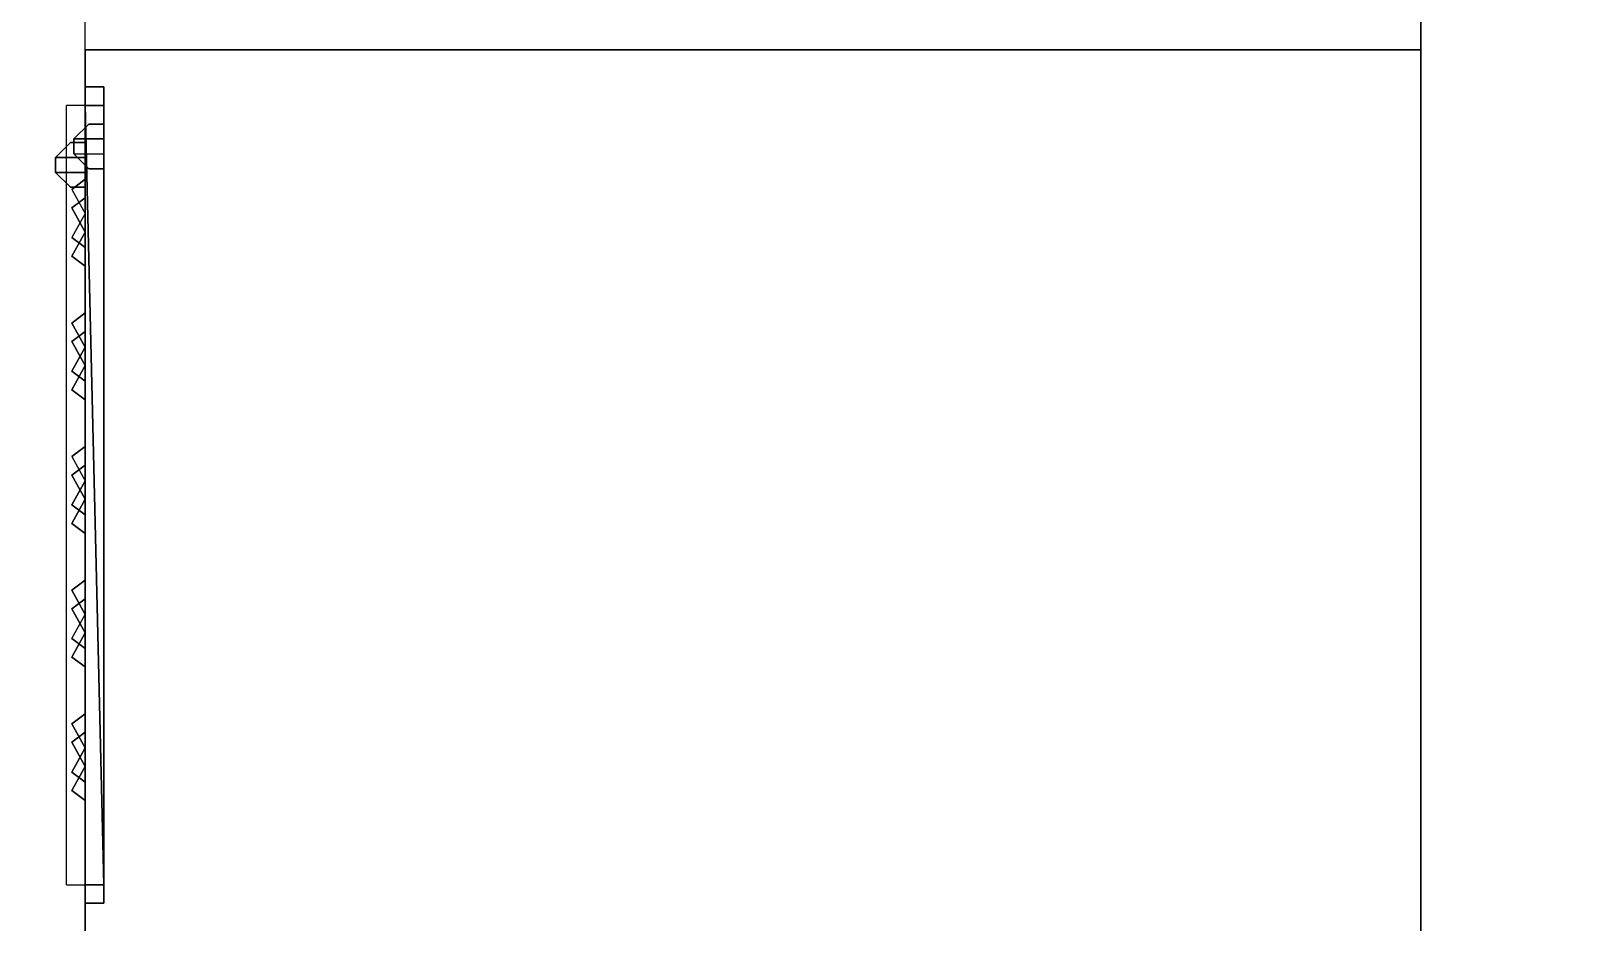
# Model space of a CAD drawing. Header units: inches. Extents: x 1913 to 24953, y -2945 to 1064.
# Drawn here: x 10615.73 to 10636.71, y -1078.28 to -1066.28 of the extents above; entities that cross this region are included whole.
import ezdxf

# ---------------------------------------------------------------- set-up
doc = ezdxf.new("R2010")
doc.units = ezdxf.units.IN
doc.header["$MEASUREMENT"] = 0
for name, color, linetype, lineweight in [('A-ANNO-DIMS', 211, 'Continuous', 9), ('A-WALL', 113, 'Continuous', 13), ('G-IMPT', 8, 'Continuous', 9), ('Q-SPCQ', 91, 'Continuous', 9)]:
    doc.layers.add(name, color=color, linetype=linetype, lineweight=lineweight)
doc.styles.add('Arial', font='arial.ttf', dxfattribs={"height": 12})
doc.dimstyles.new('Linear_-_3_32__Arial', dxfattribs={"dimscale": 12, "dimtxt": 12.243113, "dimasz": 1.333333, "dimexe": 1, "dimexo": 0.666667, "dimgap": 0.666667, "dimtad": 1, "dimdec": 5, "dimrnd": 0.03125, "dimzin": 1, "dimdsep": 46, "dimlunit": 4, "dimtxsty": 'Arial', "dimblk1": 'OBLIQUE', "dimblk2": 'OBLIQUE', "dimsah": 1, "dimcen": 0.09, "dimdle": 1, "dimazin": 0, "dimtfac": 1, "dimtdec": 4, "dimtix": 1, "dimtmove": 0, "dimatfit": 3, "dimfxl": 1, "dimtvp": 1, "dimtfill": 1, "dimfrac": 2, "dimtolj": 1, "dimtzin": 0, "dimarcsym": 2})

# ---------------------------------------------------------------- blocks, each defined once
blk = doc.blocks.new('Locker_Block_-_small_296 - 12ZLKR06_dwg-421959-FloorPlan')
at = {"layer": 'G-IMPT'}
for p, q in [((0, 24), (0, 12)), ((0, 24), (0, 12)), ((0, 24), (0, 12)), ((0, 24), (0, 12)), ((18, 24), (18, 12)), ((18, 12), (18, 24)), ((18, 24), (18, 23.5)), ((18, 23.5), (18, 24)), ((17.75, 23.5), (18, 23.5)), ((17.75, 23.5), (17.75, 12.5)), ((17.75, 23.5), (18, 23.5)), ((17.75, 23.5), (17.75, 12.5)), ((17.75, 23.25), (17.75, 23.5)), ((17.75, 23.5), (17.75, 12.5)), ((17.75, 23.25), (17.75, 23.5)), ((17.75, 23.25), (17.75, 23.5)), ((17.75, 23.5), (17.75, 23.25)), ((17.75, 23.25), (17.75, 23.5)), ((17.75, 23.25), (17.75, 23.5)), ((17.75, 23.5), (17.75, 23.25)), ((17.75, 23.25), (17.75, 23.5)), ((17.75, 23.25), (17.75, 23.5)), ((17.75, 23.25), (17.75, 23.5)), ((17.75, 23.5), (17.75, 23.25)), ((17.75, 23.5), (17.75, 23.25)), ((17.75, 23.5), (17.75, 23.25)), ((17.75, 23.25), (17.75, 23.5)), ((17.75, 23.5), (17.75, 12.5)), ((17.75, 23.5), (17.75, 12.5)), ((17.75, 23.5), (17.75, 12.5)), ((17.75, 23.5), (17.75, 23.25)), ((17.75, 23.5), (17.75, 23.25)), ((17.75, 12.5), (17.75, 23.5)), ((17.75, 12.5), (17.75, 23.5)), ((17.75, 12.5), (17.75, 23.5)), ((17.75, 12.5), (17.75, 23.5)), ((17.75, 12.5), (17.75, 23.5)), ((17.75, 23.5), (17.75, 12.5)), ((17.75, 12.5), (17.75, 23.5)), ((17.75, 12.5), (17.75, 23.5)), ((17.75, 23.25), (17.75, 23.5)), ((17.75, 23.25), (17.75, 23.5)), ((17.75, 23.25), (17.75, 23.5)), ((17.75, 23.25), (17.75, 23.5)), ((17.75, 23.5), (17.75, 23.5)), ((17.75, 23.5), (17.75, 23.25)), ((17.75, 23.5), (17.75, 23.5)), ((17.75, 23.5), (17.75, 23.25)), ((17.75, 23.25), (17.75, 23.5)), ((17.75, 23.5), (17.75, 23.5)), ((17.75, 23.5), (17.75, 23.25)), ((17.75, 23.25), (17.75, 23.5)), ((17.75, 23.5), (17.75, 23.5)), ((17.75, 23.5), (17.75, 23.25)), ((17.75, 23.25), (17.75, 23.5)), ((17.75, 23.5), (17.75, 23.5)), ((17.75, 23.5), (17.75, 23.25)), ((17.75, 23.5), (17.75, 23.25)), ((17.75, 23.5), (17.75, 23.5)), ((17.75, 23.25), (17.75, 23.5)), ((17.75, 23.5), (17.75, 23.5)), ((17.75, 23.5), (17.75, 23.5)), ((17.75, 23.5), (18, 23.5)), ((18, 23.5), (17.75, 23.5)), ((17.75, 23.5), (17.75, 23.5)), ((17.75, 23.5), (18, 23.5)), ((17.75, 23.5), (18, 23.5)), ((17.75, 23.5), (18, 23.5)), ((17.75, 23.5), (17.75, 23.5)), ((18, 23.5), (17.75, 23.5)), ((17.75, 23.5), (18, 23.5)), ((17.75, 23.5), (17.75, 23.5)), ((17.75, 23.5), (18, 23.5)), ((17.75, 23.5), (17.75, 23.5)), ((17.75, 23.5), (18, 23.5)), ((18, 23.5), (17.75, 23.5)), ((18, 23.5), (18, 12.5)), ((18, 23.5), (18, 12.5)), ((18, 23.5), (18, 23.5)), ((18, 23.5), (18, 23.5)), ((18, 23.5), (18, 23.5)), ((18, 23.5), (18, 23.5)), ((18, 23.5), (18, 23.5)), ((18, 23.5), (18, 23.5)), ((18, 23.5), (18, 23.5)), ((18, 23.5), (18, 12.5)), ((18, 23.5), (18, 12.5)), ((18, 23.5), (18, 23.5)), ((18, 23.5), (18, 12.5)), ((18, 23.5), (18, 12.5)), ((18, 23.5), (18, 23.5)), ((17.75, 12.75), (17.75, 23.25)), ((18, 23.25), (17.75, 23.25)), ((17.75, 12.75), (17.75, 23.25)), ((18, 23.25), (17.75, 23.25)), ((17.75, 12.75), (17.75, 23.25)), ((17.75, 23.25), (18, 23.25)), ((17.75, 12.75), (17.75, 23.25)), ((18, 23.25), (17.75, 23.25)), ((17.75, 12.75), (17.75, 23.25)), ((18, 23.25), (17.75, 23.25)), ((18, 23.25), (17.75, 23.25)), ((17.75, 12.75), (17.75, 23.25)), ((17.75, 12.75), (17.75, 23.25)), ((18, 23.25), (17.75, 23.25)), ((17.75, 12.75), (17.75, 23.25)), ((18, 23.25), (17.75, 23.25)), ((17.75, 12.75), (17.75, 23.25)), ((17.75, 23.25), (18, 23.25)), ((17.75, 12.75), (17.75, 23.25)), ((17.75, 23.25), (18, 23.25)), ((18, 23.25), (17.75, 23.25)), ((17.75, 23.25), (17.75, 12.75)), ((17.75, 12.75), (17.75, 23.25)), ((18, 23.25), (17.75, 23.25)), ((17.75, 23.25), (18, 12.75)), ((17.75, 23.25), (18, 12.75)), ((17.75, 12.75), (17.75, 23.25)), ((17.75, 23.25), (18, 23.25)), ((18, 23.25), (17.75, 23.25)), ((17.75, 12.75), (17.75, 23.25)), ((18, 12.75), (17.75, 23.25)), ((18, 12.75), (17.75, 23.25)), ((17.75, 12.75), (17.75, 23.25)), ((17.75, 12.75), (17.75, 23.25)), ((17.75, 12.75), (17.75, 23.25)), ((17.75, 12.75), (17.75, 23.25)), ((17.75, 12.75), (17.75, 23.25)), ((17.75, 12.75), (17.75, 23.25)), ((17.75, 12.75), (17.75, 23.25)), ((17.75, 23.25), (17.75, 12.75)), ((17.75, 12.75), (17.75, 23.25)), ((17.75, 23.25), (17.75, 12.75)), ((17.75, 23.25), (17.75, 12.75)), ((17.75, 23.25), (17.75, 12.75)), ((17.75, 12.75), (17.75, 23.25)), ((17.75, 23.25), (17.75, 12.75)), ((17.75, 23.25), (17.75, 12.75)), ((17.75, 23.25), (17.75, 23.25)), ((17.75, 23.25), (17.75, 23.25)), ((17.75, 23.25), (17.75, 23.25)), ((17.75, 23.25), (17.75, 23.25)), ((17.75, 23.25), (17.75, 23.25)), ((17.75, 23.25), (17.75, 23.25)), ((18, 23.25), (17.75, 23.25)), ((18, 23.25), (17.75, 23.25)), ((17.75, 23.25), (17.75, 23.25)), ((18, 23.25), (17.75, 23.25)), ((18, 23.25), (17.75, 23.25)), ((17.75, 23.25), (17.75, 23.25)), ((18, 23.25), (17.75, 23.25)), ((17.75, 23.25), (17.75, 23.25)), ((17.75, 23.25), (18, 23.25)), ((18, 23.25), (17.75, 23.25)), ((18, 23.25), (17.75, 23.25)), ((17.75, 23.25), (17.75, 23.25)), ((18, 23.25), (17.75, 23.25)), ((18, 23.25), (17.75, 23.25)), ((17.75, 23.25), (17.75, 23.25)), ((18, 23.25), (17.75, 23.25)), ((18, 23.25), (17.75, 23.25)), ((17.75, 23.25), (17.75, 23.25)), ((18.25, 23.25), (18, 23.25)), ((18, 23.25), (18, 12.75)), ((18, 12.75), (18, 23.25)), ((18, 12.75), (18, 23.25)), ((18, 12.75), (18, 23.25)), ((18, 12.75), (18, 23.25)), ((18, 12.75), (18, 23.25)), ((18, 23.25), (18, 12.75)), ((18, 12.75), (18, 23.25)), ((18, 12.75), (18, 23.25)), ((18, 12.75), (18, 23.25)), ((18, 12.75), (18, 23.25)), ((18, 12.75), (18, 23.25)), ((18, 23.25), (18, 12.75)), ((18, 12.75), (18, 23.25)), ((18, 23.25), (18, 12.75)), ((18, 23.25), (18, 23.25)), ((18, 23.25), (18, 23.25)), ((18, 23.25), (18, 23.25)), ((18, 23.25), (18, 23.25)), ((18, 23.25), (18, 23.25)), ((18, 23.25), (18, 23.25)), ((18, 12.75), (18, 23.25)), ((18, 12.75), (18, 23.25)), ((18, 23.25), (18, 23.25)), ((18, 12.75), (18, 23.25)), ((18, 12.75), (18, 23.25)), ((18, 23.25), (18, 23.25)), ((18, 23.25), (18, 12.75)), ((18, 23.25), (18, 23.25)), ((18, 12.75), (18, 23.25)), ((18, 12.75), (18, 23.25)), ((18, 12.75), (18, 23.25)), ((18, 23.25), (18, 23.25)), ((18, 12.75), (18, 23.25)), ((18, 12.75), (18, 23.25)), ((18, 23.25), (18, 23.25)), ((18, 12.75), (18, 23.25)), ((18, 12.75), (18, 23.25)), ((18, 23.25), (18, 23.25)), ((18.25, 23.25), (18.25, 12.75)), ((18, 22.116), (18, 21.656)), ((18, 22.116), (18.181, 21.982)), ((18, 22.116), (18.181, 21.982)), ((18, 22.116), (18, 21.656)), ((18, 22.116), (18.181, 21.982)), ((18, 22.116), (18, 21.656)), ((18, 22.116), (18.181, 21.982)), ((18, 22.116), (18, 21.656)), ((18, 21.656), (18, 22.116)), ((18.181, 21.982), (18, 22.116)), ((18, 22.116), (18.181, 21.982)), ((18, 22.116), (18, 21.656)), ((18, 21.656), (18, 22.116)), ((18, 22.116), (18.181, 21.982)), ((18, 22.116), (18.181, 21.982)), ((18, 22.116), (18, 21.656)), ((18, 22.116), (18.181, 21.982)), ((18, 22.116), (18, 22.116)), ((18.181, 21.982), (18, 22.116)), ((18.181, 21.982), (18, 22.116)), ((18.181, 21.982), (18, 22.116)), ((18, 22.116), (18, 22.116)), ((18, 22.116), (18.181, 21.982)), ((18, 22.116), (18, 22.116)), ((18.181, 21.982), (18, 22.116)), ((18.181, 21.982), (18, 22.116)), ((18.181, 21.982), (18, 22.116)), ((18, 22.116), (18, 22.116)), ((18, 21.656), (18.181, 21.982)), ((18.181, 21.982), (18, 21.656)), ((18.181, 21.982), (18, 21.656)), ((18.181, 21.982), (18, 21.656)), ((18, 21.656), (18.181, 21.982)), ((18.181, 21.982), (18, 21.656)), ((18, 21.656), (18.181, 21.982)), ((18.181, 21.982), (18, 21.656)), ((18, 21.407), (18, 21.866)), ((18, 21.866), (18.181, 21.732)), ((18, 21.866), (18.181, 21.732)), ((18, 21.866), (18, 21.407)), ((18.181, 21.732), (18, 21.866)), ((18.181, 21.732), (18, 21.866)), ((18, 21.866), (18, 21.407)), ((18, 21.866), (18, 21.407)), ((18, 21.866), (18.181, 21.732)), ((18, 21.866), (18, 21.866)), ((18.181, 21.732), (18, 21.866)), ((18, 21.866), (18.181, 21.732)), ((18, 21.866), (18, 21.866)), ((18.181, 21.732), (18, 21.866)), ((18.181, 21.982), (18.181, 21.982)), ((18.181, 21.982), (18.181, 21.982)), ((18.181, 21.982), (18.181, 21.982)), ((18.181, 21.982), (18.181, 21.982)), ((18.181, 21.982), (18.181, 21.982)), ((18.181, 21.982), (18.181, 21.982)), ((18.181, 21.982), (18.181, 21.982)), ((18.181, 21.982), (18.181, 21.982)), ((18, 21.407), (18.181, 21.732)), ((18.181, 21.732), (18, 21.407)), ((18.181, 21.732), (18, 21.407)), ((18.181, 21.732), (18, 21.407)), ((18, 21.196), (18, 21.656)), ((18, 21.196), (18, 21.656)), ((18, 21.196), (18, 21.656)), ((18, 21.656), (18, 21.196)), ((18, 21.656), (18, 21.196)), ((18, 21.196), (18, 21.656)), ((18, 21.656), (18, 21.196)), ((18, 21.656), (18, 21.196)), ((18.181, 21.331), (18, 21.656)), ((18.181, 21.331), (18, 21.656)), ((18, 21.656), (18.181, 21.331)), ((18, 21.656), (18.181, 21.331)), ((18, 21.656), (18.181, 21.331)), ((18.181, 21.331), (18, 21.656)), ((18, 21.656), (18.181, 21.331)), ((18, 21.656), (18.181, 21.331)), ((18, 21.656), (18, 21.656)), ((18, 21.656), (18, 21.656)), ((18, 21.656), (18, 21.656)), ((18, 21.656), (18, 21.656)), ((18.181, 21.732), (18.181, 21.732)), ((18.181, 21.732), (18.181, 21.732)), ((18.181, 21.732), (18.181, 21.732)), ((18.181, 21.732), (18.181, 21.732)), ((18, 21.407), (18, 20.946)), ((18, 21.407), (18, 20.946)), ((18, 20.946), (18, 21.407)), ((18, 20.946), (18, 21.407)), ((18, 21.407), (18.181, 21.082)), ((18, 21.407), (18.181, 21.082)), ((18.181, 21.082), (18, 21.407)), ((18.181, 21.082), (18, 21.407)), ((18, 21.407), (18, 21.407)), ((18, 21.407), (18, 21.407)), ((18, 21.196), (18.181, 21.331)), ((18, 21.196), (18.181, 21.331)), ((18, 21.196), (18.181, 21.331)), ((18, 21.196), (18.181, 21.331)), ((18, 21.196), (18.181, 21.331)), ((18, 21.196), (18.181, 21.331)), ((18, 21.196), (18.181, 21.331)), ((18, 21.196), (18.181, 21.331)), ((18, 21.196), (18.181, 21.331)), ((18.181, 21.331), (18, 21.196)), ((18, 21.196), (18.181, 21.331)), ((18, 21.196), (18.181, 21.331)), ((18.181, 21.331), (18, 21.196)), ((18.181, 21.331), (18, 21.196)), ((18, 21.196), (18.181, 21.331)), ((18.181, 21.331), (18, 21.196)), ((18, 21.196), (18, 21.196)), ((18, 21.196), (18, 21.196)), ((18, 21.196), (18, 21.196)), ((18, 21.196), (18, 21.196)), ((18.181, 21.331), (18.181, 21.331)), ((18.181, 21.331), (18.181, 21.331)), ((18.181, 21.331), (18.181, 21.331)), ((18.181, 21.331), (18.181, 21.331)), ((18.181, 21.331), (18.181, 21.331)), ((18.181, 21.331), (18.181, 21.331)), ((18.181, 21.331), (18.181, 21.331)), ((18.181, 21.331), (18.181, 21.331)), ((18, 20.946), (18.181, 21.082)), ((18.181, 21.082), (18, 20.946)), ((18, 20.946), (18.181, 21.082)), ((18, 20.946), (18.181, 21.082)), ((18, 20.946), (18.181, 21.082)), ((18.181, 21.082), (18, 20.946)), ((18, 20.946), (18.181, 21.082)), ((18.181, 21.082), (18, 20.946)), ((18.181, 21.082), (18.181, 21.082)), ((18.181, 21.082), (18.181, 21.082)), ((18.181, 21.082), (18.181, 21.082)), ((18.181, 21.082), (18.181, 21.082)), ((18, 20.946), (18, 20.946)), ((18, 20.946), (18, 20.946)), ((18, 20.316), (18, 19.856)), ((18, 20.316), (18.181, 20.182)), ((18, 20.316), (18, 19.856)), ((18, 20.316), (18.181, 20.182)), ((18, 20.316), (18.181, 20.182)), ((18, 20.316), (18, 19.856)), ((18, 20.316), (18.181, 20.182)), ((18, 20.316), (18, 19.856)), ((18, 20.316), (18.181, 20.182)), ((18, 20.316), (18, 19.856)), ((18, 20.316), (18.181, 20.182)), ((18, 20.316), (18, 19.856)), ((18, 20.316), (18, 19.856)), ((18, 20.316), (18.181, 20.182)), ((18.181, 20.182), (18, 20.316)), ((18, 20.316), (18, 19.856)), ((18.181, 20.182), (18, 20.316)), ((18.181, 20.182), (18, 20.316)), ((18, 20.316), (18, 20.316)), ((18.181, 20.182), (18, 20.316)), ((18.181, 20.182), (18, 20.316)), ((18, 20.316), (18, 20.316)), ((18, 20.316), (18.181, 20.182)), ((18, 20.316), (18, 20.316)), ((18, 20.316), (18.181, 20.182)), ((18.181, 20.182), (18, 20.316)), ((18.181, 20.182), (18, 20.316)), ((18, 20.316), (18, 20.316)), ((18, 19.856), (18.181, 20.182)), ((18, 19.856), (18.181, 20.182)), ((18.181, 20.182), (18, 19.856)), ((18.181, 20.182), (18, 19.856)), ((18.181, 20.182), (18, 19.856)), ((18.181, 20.182), (18, 19.856)), ((18, 19.856), (18.181, 20.182)), ((18.181, 20.182), (18, 19.856)), ((18.181, 20.182), (18.181, 20.182)), ((18.181, 20.182), (18.181, 20.182)), ((18.181, 20.182), (18.181, 20.182)), ((18.181, 20.182), (18.181, 20.182)), ((18.181, 20.182), (18.181, 20.182)), ((18.181, 20.182), (18.181, 20.182)), ((18.181, 20.182), (18.181, 20.182)), ((18.181, 20.182), (18.181, 20.182)), ((18, 20.066), (18.181, 19.932)), ((18, 20.066), (18, 19.607)), ((18, 20.066), (18.181, 19.932)), ((18, 20.066), (18, 19.607)), ((18, 20.066), (18.181, 19.932)), ((18, 20.066), (18, 19.607)), ((18.181, 19.932), (18, 20.066)), ((18, 20.066), (18, 19.607)), ((18, 20.066), (18.181, 19.932)), ((18, 20.066), (18, 20.066)), ((18.181, 19.932), (18, 20.066)), ((18.181, 19.932), (18, 20.066)), ((18.181, 19.932), (18, 20.066)), ((18, 20.066), (18, 20.066)), ((18.181, 19.932), (18, 19.607)), ((18.181, 19.932), (18, 19.607)), ((18.181, 19.932), (18, 19.607)), ((18.181, 19.932), (18, 19.607)), ((18.181, 19.932), (18.181, 19.932)), ((18.181, 19.932), (18.181, 19.932)), ((18.181, 19.932), (18.181, 19.932)), ((18.181, 19.932), (18.181, 19.932)), ((18, 19.396), (18, 19.856)), ((18, 19.396), (18, 19.856)), ((18, 19.856), (18, 19.396)), ((18, 19.396), (18, 19.856)), ((18, 19.396), (18, 19.856)), ((18, 19.396), (18, 19.856)), ((18, 19.396), (18, 19.856)), ((18, 19.856), (18, 19.396)), ((18.181, 19.531), (18, 19.856)), ((18.181, 19.531), (18, 19.856)), ((18, 19.856), (18.181, 19.531)), ((18.181, 19.531), (18, 19.856)), ((18, 19.856), (18.181, 19.531)), ((18.181, 19.531), (18, 19.856)), ((18, 19.856), (18.181, 19.531)), ((18, 19.856), (18.181, 19.531)), ((18, 19.856), (18, 19.856)), ((18, 19.856), (18, 19.856)), ((18, 19.856), (18, 19.856)), ((18, 19.856), (18, 19.856)), ((18, 19.146), (18, 19.607)), ((18, 19.607), (18, 19.146)), ((18, 19.146), (18, 19.607)), ((18, 19.607), (18, 19.146)), ((18.181, 19.282), (18, 19.607)), ((18, 19.607), (18.181, 19.282)), ((18.181, 19.282), (18, 19.607)), ((18, 19.607), (18.181, 19.282)), ((18, 19.607), (18, 19.607)), ((18, 19.607), (18, 19.607)), ((18, 19.396), (18.181, 19.531)), ((18, 19.396), (18.181, 19.531)), ((18, 19.396), (18.181, 19.531)), ((18, 19.396), (18.181, 19.531)), ((18, 19.396), (18.181, 19.531)), ((18.181, 19.531), (18, 19.396)), ((18, 19.396), (18.181, 19.531)), ((18, 19.396), (18.181, 19.531)), ((18, 19.396), (18.181, 19.531)), ((18.181, 19.531), (18, 19.396)), ((18.181, 19.531), (18, 19.396)), ((18.181, 19.531), (18, 19.396)), ((18, 19.396), (18.181, 19.531)), ((18.181, 19.531), (18, 19.396)), ((18, 19.396), (18.181, 19.531)), ((18.181, 19.531), (18, 19.396)), ((18.181, 19.531), (18.181, 19.531)), ((18.181, 19.531), (18.181, 19.531)), ((18.181, 19.531), (18.181, 19.531)), ((18.181, 19.531), (18.181, 19.531)), ((18.181, 19.531), (18.181, 19.531)), ((18.181, 19.531), (18.181, 19.531)), ((18.181, 19.531), (18.181, 19.531)), ((18.181, 19.531), (18.181, 19.531)), ((18, 19.396), (18, 19.396)), ((18, 19.396), (18, 19.396)), ((18, 19.396), (18, 19.396)), ((18, 19.396), (18, 19.396)), ((18, 19.146), (18.181, 19.282)), ((18, 19.146), (18.181, 19.282)), ((18, 19.146), (18.181, 19.282)), ((18.181, 19.282), (18, 19.146)), ((18, 19.146), (18.181, 19.282)), ((18.181, 19.282), (18, 19.146)), ((18, 19.146), (18.181, 19.282)), ((18.181, 19.282), (18, 19.146)), ((18, 19.146), (18, 19.146)), ((18, 19.146), (18, 19.146)), ((18.181, 19.282), (18.181, 19.282)), ((18.181, 19.282), (18.181, 19.282)), ((18.181, 19.282), (18.181, 19.282)), ((18.181, 19.282), (18.181, 19.282)), ((18, 18.056), (18, 18.516)), ((18, 18.056), (18, 18.516)), ((18, 18.516), (18.181, 18.382)), ((18, 18.516), (18.181, 18.382)), ((18, 18.516), (18.181, 18.382)), ((18, 18.516), (18, 18.056)), ((18, 18.056), (18, 18.516)), ((18, 18.516), (18.181, 18.382)), ((18, 18.056), (18, 18.516)), ((18, 18.516), (18.181, 18.382)), ((18, 18.516), (18, 18.056)), ((18.181, 18.382), (18, 18.516)), ((18, 18.056), (18, 18.516)), ((18, 18.516), (18.181, 18.382)), ((18, 18.516), (18.181, 18.382)), ((18, 18.516), (18, 18.056)), ((18.181, 18.382), (18, 18.516)), ((18.181, 18.382), (18, 18.516)), ((18, 18.516), (18, 18.516)), ((18.181, 18.382), (18, 18.516)), ((18.181, 18.382), (18, 18.516)), ((18, 18.516), (18, 18.516)), ((18, 18.516), (18.181, 18.382)), ((18, 18.516), (18, 18.516)), ((18.181, 18.382), (18, 18.516)), ((18.181, 18.382), (18, 18.516)), ((18.181, 18.382), (18, 18.516)), ((18, 18.516), (18, 18.516)), ((18, 18.056), (18.181, 18.382)), ((18, 18.056), (18.181, 18.382)), ((18, 18.056), (18.181, 18.382)), ((18.181, 18.382), (18, 18.056)), ((18, 18.056), (18.181, 18.382)), ((18.181, 18.382), (18, 18.056)), ((18, 18.056), (18.181, 18.382)), ((18.181, 18.382), (18, 18.056)), ((18, 18.266), (18, 17.807)), ((18, 18.266), (18.181, 18.132)), ((18, 17.807), (18, 18.266)), ((18.181, 18.132), (18, 18.266)), ((18, 17.807), (18, 18.266)), ((18, 18.266), (18.181, 18.132)), ((18, 18.266), (18, 17.807)), ((18, 18.266), (18.181, 18.132)), ((18.181, 18.132), (18, 18.266)), ((18.181, 18.132), (18, 18.266)), ((18, 18.266), (18, 18.266)), ((18, 18.266), (18.181, 18.132)), ((18, 18.266), (18, 18.266)), ((18.181, 18.132), (18, 18.266)), ((18.181, 18.382), (18.181, 18.382)), ((18.181, 18.382), (18.181, 18.382)), ((18.181, 18.382), (18.181, 18.382)), ((18.181, 18.382), (18.181, 18.382)), ((18.181, 18.382), (18.181, 18.382)), ((18.181, 18.382), (18.181, 18.382)), ((18.181, 18.382), (18.181, 18.382)), ((18.181, 18.382), (18.181, 18.382)), ((18, 17.807), (18.181, 18.132)), ((18, 17.807), (18.181, 18.132)), ((18, 17.807), (18.181, 18.132)), ((18.181, 18.132), (18, 17.807)), ((18, 17.596), (18, 18.056)), ((18, 17.596), (18, 18.056)), ((18, 17.596), (18, 18.056)), ((18, 17.596), (18, 18.056)), ((18, 17.596), (18, 18.056)), ((18, 17.596), (18, 18.056)), ((18, 17.596), (18, 18.056)), ((18, 17.596), (18, 18.056)), ((18.181, 17.731), (18, 18.056)), ((18, 18.056), (18.181, 17.731)), ((18.181, 17.731), (18, 18.056)), ((18.181, 17.731), (18, 18.056)), ((18.181, 17.731), (18, 18.056)), ((18.181, 17.731), (18, 18.056)), ((18.181, 17.731), (18, 18.056)), ((18.181, 17.731), (18, 18.056)), ((18, 18.056), (18, 18.056)), ((18, 18.056), (18, 18.056)), ((18, 18.056), (18, 18.056)), ((18, 18.056), (18, 18.056)), ((18.181, 18.132), (18.181, 18.132)), ((18.181, 18.132), (18.181, 18.132)), ((18.181, 18.132), (18.181, 18.132)), ((18.181, 18.132), (18.181, 18.132)), ((18, 17.346), (18, 17.807)), ((18, 17.346), (18, 17.807)), ((18, 17.346), (18, 17.807)), ((18, 17.346), (18, 17.807)), ((18.181, 17.482), (18, 17.807)), ((18.181, 17.482), (18, 17.807)), ((18.181, 17.482), (18, 17.807)), ((18.181, 17.482), (18, 17.807)), ((18, 17.807), (18, 17.807)), ((18, 17.807), (18, 17.807)), ((18, 17.596), (18.181, 17.731)), ((18, 17.596), (18.181, 17.731)), ((18, 17.596), (18.181, 17.731)), ((18, 17.596), (18.181, 17.731)), ((18, 17.596), (18.181, 17.731)), ((18, 17.596), (18.181, 17.731)), ((18.181, 17.731), (18, 17.596)), ((18, 17.596), (18.181, 17.731)), ((18, 17.596), (18.181, 17.731)), ((18.181, 17.731), (18, 17.596)), ((18, 17.596), (18.181, 17.731)), ((18, 17.596), (18.181, 17.731)), ((18, 17.596), (18.181, 17.731)), ((18.181, 17.731), (18, 17.596)), ((18, 17.596), (18.181, 17.731)), ((18.181, 17.731), (18, 17.596)), ((18.181, 17.731), (18.181, 17.731)), ((18.181, 17.731), (18.181, 17.731)), ((18.181, 17.731), (18.181, 17.731)), ((18.181, 17.731), (18.181, 17.731)), ((18.181, 17.731), (18.181, 17.731)), ((18.181, 17.731), (18.181, 17.731)), ((18.181, 17.731), (18.181, 17.731)), ((18.181, 17.731), (18.181, 17.731)), ((18, 17.596), (18, 17.596)), ((18, 17.596), (18, 17.596)), ((18, 17.596), (18, 17.596)), ((18, 17.596), (18, 17.596)), ((18.181, 17.482), (18, 17.346)), ((18.181, 17.482), (18, 17.346)), ((18.181, 17.482), (18, 17.346)), ((18, 17.346), (18.181, 17.482)), ((18, 17.346), (18.181, 17.482)), ((18.181, 17.482), (18, 17.346)), ((18, 17.346), (18.181, 17.482)), ((18, 17.346), (18.181, 17.482)), ((18.181, 17.482), (18.181, 17.482)), ((18.181, 17.482), (18.181, 17.482)), ((18.181, 17.482), (18.181, 17.482)), ((18.181, 17.482), (18.181, 17.482)), ((18, 17.346), (18, 17.346)), ((18, 17.346), (18, 17.346)), ((18, 16.256), (18, 16.716)), ((18, 16.716), (18.181, 16.582)), ((18, 16.716), (18, 16.256)), ((18, 16.716), (18.181, 16.582)), ((18, 16.716), (18.181, 16.582)), ((18, 16.716), (18, 16.256)), ((18, 16.256), (18, 16.716)), ((18.181, 16.582), (18, 16.716)), ((18, 16.716), (18, 16.256)), ((18, 16.716), (18.181, 16.582)), ((18, 16.256), (18, 16.716)), ((18.181, 16.582), (18, 16.716)), ((18, 16.716), (18.181, 16.582)), ((18, 16.716), (18, 16.256)), ((18, 16.256), (18, 16.716)), ((18, 16.716), (18.181, 16.582)), ((18, 16.716), (18.181, 16.582)), ((18, 16.716), (18, 16.716)), ((18.181, 16.582), (18, 16.716)), ((18.181, 16.582), (18, 16.716)), ((18.181, 16.582), (18, 16.716)), ((18, 16.716), (18, 16.716)), ((18, 16.716), (18.181, 16.582)), ((18, 16.716), (18, 16.716)), ((18.181, 16.582), (18, 16.716)), ((18.181, 16.582), (18, 16.716)), ((18.181, 16.582), (18, 16.716)), ((18, 16.716), (18, 16.716)), ((18, 16.256), (18.181, 16.582)), ((18, 16.256), (18.181, 16.582)), ((18, 16.256), (18.181, 16.582)), ((18.181, 16.582), (18, 16.256)), ((18, 16.256), (18.181, 16.582)), ((18, 16.256), (18.181, 16.582)), ((18, 16.256), (18.181, 16.582)), ((18.181, 16.582), (18, 16.256)), ((18.181, 16.582), (18.181, 16.582)), ((18.181, 16.582), (18.181, 16.582)), ((18.181, 16.582), (18.181, 16.582)), ((18.181, 16.582), (18.181, 16.582)), ((18.181, 16.582), (18.181, 16.582)), ((18.181, 16.582), (18.181, 16.582)), ((18.181, 16.582), (18.181, 16.582)), ((18.181, 16.582), (18.181, 16.582)), ((18, 16.466), (18.181, 16.332)), ((18, 16.466), (18, 16.007)), ((18, 16.466), (18.181, 16.332)), ((18, 16.466), (18, 16.007)), ((18, 16.466), (18.181, 16.332)), ((18, 16.466), (18, 16.007)), ((18, 16.007), (18, 16.466)), ((18, 16.466), (18.181, 16.332)), ((18.181, 16.332), (18, 16.466)), ((18.181, 16.332), (18, 16.466)), ((18, 16.466), (18, 16.466)), ((18, 16.466), (18.181, 16.332)), ((18, 16.466), (18, 16.466)), ((18.181, 16.332), (18, 16.466)), ((18.181, 16.332), (18, 16.007)), ((18.181, 16.332), (18, 16.007)), ((18.181, 16.332), (18, 16.007)), ((18, 16.007), (18.181, 16.332)), ((18, 15.796), (18, 16.256)), ((18, 15.796), (18, 16.256)), ((18, 15.796), (18, 16.256)), ((18, 15.796), (18, 16.256)), ((18, 15.796), (18, 16.256)), ((18, 15.796), (18, 16.256)), ((18, 15.796), (18, 16.256)), ((18, 15.796), (18, 16.256)), ((18, 16.256), (18.181, 15.931)), ((18.181, 15.931), (18, 16.256)), ((18.181, 15.931), (18, 16.256)), ((18.181, 15.931), (18, 16.256)), ((18.181, 15.931), (18, 16.256)), ((18.181, 15.931), (18, 16.256)), ((18.181, 15.931), (18, 16.256)), ((18.181, 15.931), (18, 16.256)), ((18, 16.256), (18, 16.256)), ((18, 16.256), (18, 16.256)), ((18, 16.256), (18, 16.256)), ((18, 16.256), (18, 16.256)), ((18.181, 16.332), (18.181, 16.332)), ((18.181, 16.332), (18.181, 16.332)), ((18.181, 16.332), (18.181, 16.332)), ((18.181, 16.332), (18.181, 16.332)), ((18, 16.007), (18, 15.546)), ((18, 15.546), (18, 16.007)), ((18, 15.546), (18, 16.007)), ((18, 15.546), (18, 16.007)), ((18, 16.007), (18.181, 15.682)), ((18.181, 15.682), (18, 16.007)), ((18.181, 15.682), (18, 16.007)), ((18.181, 15.682), (18, 16.007)), ((18, 16.007), (18, 16.007)), ((18, 16.007), (18, 16.007)), ((18, 15.796), (18.181, 15.931)), ((18, 15.796), (18.181, 15.931)), ((18, 15.796), (18.181, 15.931)), ((18.181, 15.931), (18, 15.796)), ((18, 15.796), (18.181, 15.931)), ((18.181, 15.931), (18, 15.796)), ((18, 15.796), (18.181, 15.931)), ((18, 15.796), (18.181, 15.931)), ((18, 15.796), (18.181, 15.931)), ((18.181, 15.931), (18, 15.796)), ((18, 15.796), (18.181, 15.931)), ((18.181, 15.931), (18, 15.796)), ((18, 15.796), (18.181, 15.931)), ((18.181, 15.931), (18, 15.796)), ((18, 15.796), (18.181, 15.931)), ((18.181, 15.931), (18, 15.796)), ((18, 15.796), (18, 15.796)), ((18, 15.796), (18, 15.796)), ((18, 15.796), (18, 15.796)), ((18, 15.796), (18, 15.796)), ((18.181, 15.931), (18.181, 15.931)), ((18.181, 15.931), (18.181, 15.931)), ((18.181, 15.931), (18.181, 15.931)), ((18.181, 15.931), (18.181, 15.931)), ((18.181, 15.931), (18.181, 15.931)), ((18.181, 15.931), (18.181, 15.931)), ((18.181, 15.931), (18.181, 15.931)), ((18.181, 15.931), (18.181, 15.931)), ((18, 15.546), (18.181, 15.682)), ((18.181, 15.682), (18, 15.546)), ((18, 15.546), (18.181, 15.682)), ((18.181, 15.682), (18, 15.546)), ((18.181, 15.682), (18, 15.546)), ((18.181, 15.682), (18, 15.546)), ((18, 15.546), (18.181, 15.682)), ((18, 15.546), (18.181, 15.682)), ((18, 15.546), (18, 15.546)), ((18, 15.546), (18, 15.546)), ((18.181, 15.682), (18.181, 15.682)), ((18.181, 15.682), (18.181, 15.682)), ((18.181, 15.682), (18.181, 15.682)), ((18.181, 15.682), (18.181, 15.682)), ((18, 14.456), (18, 14.916)), ((18, 14.916), (18.181, 14.782)), ((18, 14.916), (18.181, 14.782)), ((18, 14.916), (18, 14.456)), ((18, 14.456), (18, 14.916)), ((18, 14.456), (18, 14.916)), ((18, 14.916), (18.181, 14.782)), ((18.181, 14.782), (18, 14.916)), ((18, 14.456), (18, 14.916)), ((18, 14.916), (18.181, 14.782)), ((18, 14.916), (18, 14.456)), ((18.181, 14.782), (18, 14.916)), ((18, 14.916), (18.181, 14.782)), ((18, 14.916), (18, 14.456)), ((18, 14.916), (18.181, 14.782)), ((18, 14.916), (18, 14.456)), ((18, 14.916), (18.181, 14.782)), ((18, 14.916), (18, 14.916)), ((18.181, 14.782), (18, 14.916)), ((18, 14.916), (18.181, 14.782)), ((18, 14.916), (18, 14.916)), ((18.181, 14.782), (18, 14.916)), ((18, 14.916), (18.181, 14.782)), ((18, 14.916), (18, 14.916)), ((18.181, 14.782), (18, 14.916)), ((18.181, 14.782), (18, 14.916)), ((18.181, 14.782), (18, 14.916)), ((18, 14.916), (18, 14.916)), ((18, 14.456), (18.181, 14.782)), ((18.181, 14.782), (18, 14.456)), ((18, 14.456), (18.181, 14.782)), ((18, 14.456), (18.181, 14.782)), ((18, 14.456), (18.181, 14.782)), ((18.181, 14.782), (18, 14.456)), ((18.181, 14.782), (18, 14.456)), ((18.181, 14.782), (18, 14.456)), ((18.181, 14.782), (18.181, 14.782)), ((18.181, 14.782), (18.181, 14.782)), ((18.181, 14.782), (18.181, 14.782)), ((18.181, 14.782), (18.181, 14.782)), ((18.181, 14.782), (18.181, 14.782)), ((18.181, 14.782), (18.181, 14.782)), ((18.181, 14.782), (18.181, 14.782)), ((18.181, 14.782), (18.181, 14.782)), ((18, 14.207), (18, 14.666)), ((18, 14.666), (18, 14.207)), ((18, 14.666), (18.181, 14.532)), ((18.181, 14.532), (18, 14.666)), ((18, 14.666), (18, 14.207)), ((18, 14.666), (18.181, 14.532)), ((18, 14.207), (18, 14.666)), ((18, 14.666), (18.181, 14.532)), ((18.181, 14.532), (18, 14.666)), ((18.181, 14.532), (18, 14.666)), ((18, 14.666), (18, 14.666)), ((18, 14.666), (18.181, 14.532)), ((18, 14.666), (18, 14.666)), ((18.181, 14.532), (18, 14.666)), ((18, 14.207), (18.181, 14.532)), ((18, 14.207), (18.181, 14.532)), ((18, 14.207), (18.181, 14.532)), ((18, 14.207), (18.181, 14.532)), ((18.181, 14.532), (18.181, 14.532)), ((18.181, 14.532), (18.181, 14.532)), ((18.181, 14.532), (18.181, 14.532)), ((18.181, 14.532), (18.181, 14.532)), ((18, 13.996), (18, 14.456)), ((18, 13.996), (18, 14.456)), ((18, 14.456), (18, 13.996)), ((18, 14.456), (18, 13.996)), ((18, 13.996), (18, 14.456)), ((18, 13.996), (18, 14.456)), ((18, 13.996), (18, 14.456)), ((18, 13.996), (18, 14.456)), ((18, 14.456), (18.181, 14.131)), ((18.181, 14.131), (18, 14.456)), ((18, 14.456), (18.181, 14.131)), ((18, 14.456), (18.181, 14.131)), ((18.181, 14.131), (18, 14.456)), ((18.181, 14.131), (18, 14.456)), ((18.181, 14.131), (18, 14.456)), ((18.181, 14.131), (18, 14.456)), ((18, 14.456), (18, 14.456)), ((18, 14.456), (18, 14.456)), ((18, 14.456), (18, 14.456)), ((18, 14.456), (18, 14.456)), ((18, 13.746), (18, 14.207)), ((18, 13.746), (18, 14.207)), ((18, 13.746), (18, 14.207)), ((18, 13.746), (18, 14.207)), ((18.181, 13.882), (18, 14.207)), ((18.181, 13.882), (18, 14.207)), ((18.181, 13.882), (18, 14.207)), ((18.181, 13.882), (18, 14.207)), ((18, 14.207), (18, 14.207)), ((18, 14.207), (18, 14.207)), ((18, 13.996), (18.181, 14.131)), ((18, 13.996), (18.181, 14.131)), ((18.181, 14.131), (18, 13.996)), ((18, 13.996), (18.181, 14.131)), ((18.181, 14.131), (18, 13.996)), ((18.181, 14.131), (18, 13.996)), ((18.181, 14.131), (18, 13.996)), ((18, 13.996), (18.181, 14.131)), ((18, 13.996), (18.181, 14.131)), ((18.181, 14.131), (18, 13.996)), ((18, 13.996), (18.181, 14.131)), ((18.181, 14.131), (18, 13.996)), ((18.181, 14.131), (18, 13.996)), ((18.181, 14.131), (18, 13.996)), ((18, 13.996), (18.181, 14.131)), ((18.181, 14.131), (18, 13.996)), ((18.181, 14.131), (18.181, 14.131)), ((18.181, 14.131), (18.181, 14.131)), ((18.181, 14.131), (18.181, 14.131)), ((18.181, 14.131), (18.181, 14.131)), ((18.181, 14.131), (18.181, 14.131)), ((18.181, 14.131), (18.181, 14.131)), ((18.181, 14.131), (18.181, 14.131)), ((18.181, 14.131), (18.181, 14.131)), ((18, 13.996), (18, 13.996)), ((18, 13.996), (18, 13.996)), ((18, 13.996), (18, 13.996)), ((18, 13.996), (18, 13.996)), ((18.181, 13.882), (18, 13.746)), ((18.181, 13.882), (18, 13.746)), ((18.181, 13.882), (18, 13.746)), ((18, 13.746), (18.181, 13.882)), ((18, 13.746), (18.181, 13.882)), ((18.181, 13.882), (18, 13.746)), ((18, 13.746), (18.181, 13.882)), ((18, 13.746), (18.181, 13.882)), ((18, 13.652), (18, 13.853)), ((18, 13.853), (18, 13.652)), ((18, 13.853), (18, 13.853)), ((18, 13.652), (18, 13.853)), ((18, 13.652), (18, 13.853)), ((18, 13.853), (18, 13.853)), ((18, 13.652), (18, 13.853)), ((18, 13.853), (18, 13.853)), ((18, 13.652), (18, 13.853)), ((18, 13.652), (18, 13.853)), ((18, 13.853), (18, 13.853)), ((18, 13.853), (18, 13.652)), ((18, 13.853), (18.2, 13.853)), ((18, 13.853), (18.2, 13.853)), ((18.2, 13.853), (18, 13.853)), ((18, 13.853), (18.2, 13.853)), ((18, 13.853), (18.2, 13.853)), ((18.2, 13.853), (18, 13.853)), ((18, 13.853), (18.2, 13.853)), ((18, 13.853), (18.2, 13.853)), ((18.181, 13.882), (18.181, 13.882)), ((18.181, 13.882), (18.181, 13.882)), ((18.181, 13.882), (18.181, 13.882)), ((18.181, 13.882), (18.181, 13.882)), ((18.402, 13.652), (18.2, 13.853)), ((18.402, 13.652), (18.2, 13.853)), ((18.402, 13.652), (18.2, 13.853)), ((18.2, 13.853), (18.402, 13.652)), ((18.402, 13.652), (18.2, 13.853)), ((18.2, 13.853), (18.402, 13.652)), ((18.2, 13.853), (18.402, 13.652)), ((18.2, 13.853), (18.402, 13.652)), ((18.2, 13.853), (18.2, 13.853)), ((18.2, 13.853), (18.2, 13.853)), ((18.2, 13.853), (18.2, 13.853)), ((18.2, 13.853), (18.2, 13.853)), ((18, 13.746), (18, 13.746)), ((18, 13.746), (18, 13.746)), ((18, 13.652), (18, 13.452)), ((18, 13.452), (18, 13.652)), ((18, 13.652), (18, 13.452)), ((18, 13.452), (18, 13.652)), ((18, 13.452), (18, 13.652)), ((18, 13.652), (18, 13.452)), ((18, 13.652), (18, 13.452)), ((18, 13.652), (18, 13.452)), ((18.402, 13.652), (18, 13.652)), ((18.402, 13.652), (18, 13.652)), ((18.402, 13.652), (18, 13.652)), ((18, 13.652), (18.402, 13.652)), ((18, 13.652), (18.402, 13.652)), ((18.402, 13.652), (18, 13.652)), ((18, 13.652), (18.402, 13.652)), ((18, 13.652), (18.402, 13.652)), ((18.402, 13.452), (18.402, 13.652)), ((18.402, 13.452), (18.402, 13.652)), ((18.402, 13.652), (18.402, 13.452)), ((18.402, 13.452), (18.402, 13.652)), ((18.402, 13.452), (18.402, 13.652)), ((18.402, 13.452), (18.402, 13.652)), ((18.402, 13.452), (18.402, 13.652)), ((18.402, 13.652), (18.402, 13.452)), ((18.402, 13.652), (18.402, 13.652)), ((18.402, 13.652), (18.402, 13.652)), ((18.402, 13.652), (18.402, 13.652)), ((18.402, 13.652), (18.402, 13.652)), ((17.75, 13.603), (17.75, 13.403)), ((17.75, 13.603), (17.75, 13.603)), ((17.75, 13.603), (17.75, 13.403)), ((17.75, 13.403), (17.75, 13.603)), ((17.75, 13.403), (17.75, 13.603)), ((17.75, 13.603), (17.75, 13.603)), ((17.951, 13.603), (17.75, 13.603)), ((17.75, 13.603), (17.951, 13.603)), ((17.951, 13.603), (17.75, 13.603)), ((17.951, 13.603), (17.75, 13.603)), ((18.152, 13.403), (17.951, 13.603)), ((17.951, 13.603), (18.152, 13.403)), ((18.152, 13.403), (17.951, 13.603)), ((18.152, 13.403), (17.951, 13.603)), ((17.951, 13.603), (17.951, 13.603)), ((17.951, 13.603), (17.951, 13.603)), ((18, 13.252), (18, 13.452)), ((18, 13.252), (18, 13.452)), ((18, 13.452), (18, 13.252)), ((18, 13.252), (18, 13.452)), ((18, 13.452), (18, 13.252)), ((18, 13.252), (18, 13.452)), ((18, 13.452), (18, 13.252)), ((18, 13.252), (18, 13.452)), ((18.402, 13.452), (18, 13.452)), ((18.402, 13.452), (18, 13.452)), ((18.402, 13.452), (18, 13.452)), ((18.402, 13.452), (18, 13.452)), ((18.402, 13.452), (18, 13.452)), ((18, 13.452), (18.402, 13.452)), ((18, 13.452), (18.402, 13.452)), ((18.402, 13.452), (18, 13.452)), ((18.402, 13.452), (18.2, 13.252)), ((18.402, 13.452), (18.2, 13.252)), ((18.2, 13.252), (18.402, 13.452)), ((18.2, 13.252), (18.402, 13.452)), ((18.2, 13.252), (18.402, 13.452)), ((18.2, 13.252), (18.402, 13.452)), ((18.402, 13.452), (18.2, 13.252)), ((18.402, 13.452), (18.2, 13.252)), ((18.402, 13.452), (18.402, 13.452)), ((18.402, 13.452), (18.402, 13.452)), ((18.402, 13.452), (18.402, 13.452)), ((18.402, 13.452), (18.402, 13.452)), ((17.75, 13.202), (17.75, 13.403)), ((17.75, 13.202), (17.75, 13.403)), ((17.75, 13.202), (17.75, 13.403)), ((17.75, 13.202), (17.75, 13.403)), ((18.152, 13.403), (17.75, 13.403)), ((18.152, 13.403), (17.75, 13.403)), ((18.152, 13.403), (17.75, 13.403)), ((18.152, 13.403), (17.75, 13.403)), ((18, 13.252), (18, 13.252)), ((18, 13.252), (18, 13.252)), ((18, 13.252), (18, 13.252)), ((18, 13.252), (18, 13.252)), ((18.2, 13.252), (18, 13.252)), ((18.2, 13.252), (18, 13.252)), ((18.2, 13.252), (18, 13.252)), ((18.2, 13.252), (18, 13.252)), ((18.2, 13.252), (18, 13.252)), ((18.2, 13.252), (18, 13.252)), ((18, 13.252), (18.2, 13.252)), ((18, 13.252), (18.2, 13.252)), ((18.152, 13.202), (18.152, 13.403)), ((18.152, 13.403), (18.152, 13.202)), ((18.152, 13.202), (18.152, 13.403)), ((18.152, 13.403), (18.152, 13.202)), ((18.152, 13.403), (18.152, 13.403)), ((18.152, 13.403), (18.152, 13.403)), ((18.2, 13.252), (18.2, 13.252)), ((18.2, 13.252), (18.2, 13.252)), ((18.2, 13.252), (18.2, 13.252)), ((18.2, 13.252), (18.2, 13.252)), ((17.75, 13.202), (17.75, 13.002)), ((17.75, 13.202), (17.75, 13.002)), ((17.75, 13.202), (17.75, 13.002)), ((17.75, 13.002), (17.75, 13.202)), ((18.152, 13.202), (17.75, 13.202)), ((18.152, 13.202), (17.75, 13.202)), ((18.152, 13.202), (17.75, 13.202)), ((17.75, 13.202), (18.152, 13.202)), ((18.152, 13.202), (17.951, 13.002)), ((18.152, 13.202), (17.951, 13.002)), ((18.152, 13.202), (17.951, 13.002)), ((18.152, 13.202), (17.951, 13.002)), ((18.152, 13.202), (18.152, 13.202)), ((18.152, 13.202), (18.152, 13.202)), ((17.75, 13.002), (17.75, 13.002)), ((17.75, 13.002), (17.75, 13.002)), ((17.951, 13.002), (17.75, 13.002)), ((17.951, 13.002), (17.75, 13.002)), ((17.75, 13.002), (17.951, 13.002)), ((17.951, 13.002), (17.75, 13.002)), ((17.951, 13.002), (17.951, 13.002)), ((17.951, 13.002), (17.951, 13.002)), ((17.75, 12.75), (18, 12.75)), ((17.75, 12.75), (18, 12.75)), ((18, 12.75), (17.75, 12.75)), ((17.75, 12.75), (18, 12.75)), ((17.75, 12.75), (18, 12.75)), ((18, 12.75), (17.75, 12.75)), ((17.75, 12.75), (18, 12.75)), ((17.75, 12.75), (18, 12.75)), ((18, 12.75), (17.75, 12.75)), ((18, 12.75), (17.75, 12.75)), ((18, 12.75), (17.75, 12.75)), ((17.75, 12.75), (18, 12.75)), ((18, 12.75), (17.75, 12.75)), ((17.75, 12.75), (18, 12.75)), ((17.75, 12.75), (17.75, 12.5)), ((17.75, 12.75), (17.75, 12.5)), ((17.75, 12.75), (17.75, 12.5)), ((17.75, 12.5), (17.75, 12.75)), ((17.75, 12.75), (17.75, 12.5)), ((17.75, 12.75), (17.75, 12.5)), ((17.75, 12.5), (17.75, 12.75)), ((17.75, 12.5), (17.75, 12.75)), ((17.75, 12.75), (17.75, 12.5)), ((17.75, 12.75), (17.75, 12.5)), ((17.75, 12.5), (17.75, 12.75)), ((17.75, 12.5), (17.75, 12.75)), ((17.75, 12.5), (17.75, 12.75)), ((17.75, 12.5), (17.75, 12.75)), ((17.75, 12.75), (17.75, 12.5)), ((17.75, 12.5), (17.75, 12.75)), ((17.75, 12.5), (17.75, 12.75)), ((17.75, 12.5), (17.75, 12.75)), ((17.75, 12.75), (17.75, 12.75)), ((17.75, 12.75), (17.75, 12.5)), ((17.75, 12.75), (17.75, 12.5)), ((17.75, 12.5), (17.75, 12.75)), ((17.75, 12.75), (17.75, 12.75)), ((17.75, 12.5), (17.75, 12.75)), ((17.75, 12.75), (17.75, 12.75)), ((17.75, 12.75), (17.75, 12.5)), ((17.75, 12.75), (17.75, 12.5)), ((17.75, 12.75), (17.75, 12.5)), ((17.75, 12.75), (17.75, 12.75)), ((17.75, 12.5), (17.75, 12.75)), ((17.75, 12.75), (17.75, 12.75)), ((17.75, 12.75), (17.75, 12.5)), ((17.75, 12.75), (17.75, 12.5)), ((17.75, 12.5), (17.75, 12.75)), ((17.75, 12.75), (17.75, 12.5)), ((17.75, 12.75), (17.75, 12.75)), ((18, 12.75), (17.75, 12.75)), ((17.75, 12.75), (17.75, 12.75)), ((17.75, 12.75), (18, 12.75)), ((18, 12.75), (17.75, 12.75)), ((17.75, 12.75), (17.75, 12.75)), ((17.75, 12.75), (18, 12.75)), ((18, 12.75), (17.75, 12.75)), ((17.75, 12.75), (17.75, 12.75)), ((17.75, 12.75), (18, 12.75)), ((18, 12.75), (17.75, 12.75)), ((17.75, 12.75), (17.75, 12.75)), ((17.75, 12.75), (18, 12.75)), ((18, 12.75), (17.75, 12.75)), ((17.75, 12.75), (17.75, 12.75)), ((17.75, 12.75), (18, 12.75)), ((18, 12.75), (17.75, 12.75)), ((18, 12.75), (17.75, 12.75)), ((17.75, 12.75), (17.75, 12.75)), ((18, 12.75), (18.25, 12.75)), ((18, 12.75), (18, 12.75)), ((18, 12.75), (18, 12.75)), ((18, 12.75), (18, 12.75)), ((18, 12.75), (18, 12.75)), ((18, 12.75), (18, 12.75)), ((18, 12.75), (18, 12.75)), ((18, 12.75), (18, 12.75)), ((18, 12.75), (18, 12.75)), ((18, 12.75), (18, 12.75)), ((18, 12.75), (18, 12.75)), ((18, 12.75), (18, 12.75)), ((18, 12.75), (18, 12.75)), ((18, 12.5), (17.75, 12.5)), ((18, 12.5), (17.75, 12.5)), ((17.75, 12.5), (17.75, 12.5)), ((17.75, 12.5), (17.75, 12.5)), ((17.75, 12.5), (17.75, 12.5)), ((17.75, 12.5), (17.75, 12.5)), ((17.75, 12.5), (17.75, 12.5)), ((17.75, 12.5), (17.75, 12.5)), ((17.75, 12.5), (18, 12.5)), ((17.75, 12.5), (17.75, 12.5)), ((17.75, 12.5), (17.75, 12.5)), ((17.75, 12.5), (18, 12.5)), ((17.75, 12.5), (18, 12.5)), ((17.75, 12.5), (17.75, 12.5)), ((18, 12.5), (17.75, 12.5)), ((17.75, 12.5), (18, 12.5)), ((17.75, 12.5), (17.75, 12.5)), ((18, 12.5), (17.75, 12.5)), ((17.75, 12.5), (17.75, 12.5)), ((17.75, 12.5), (17.75, 12.5)), ((17.75, 12.5), (18, 12.5)), ((17.75, 12.5), (18, 12.5)), ((17.75, 12.5), (18, 12.5)), ((17.75, 12.5), (18, 12.5)), ((18, 12.5), (18, 12.5)), ((18, 12.5), (18, 12.5)), ((18, 12.5), (18, 12.5)), ((18, 12.5), (18, 12.5)), ((18, 12.5), (18, 12.5)), ((18, 12.5), (18, 12.5)), ((18, 12.5), (18, 12.5)), ((18, 12.5), (18, 12.5)), ((18, 12.5), (18, 12)), ((18, 12.5), (18, 12.5)), ((18, 12), (18, 12.5)), ((0, 12), (0, 0)), ((0, 0), (0, 12)), ((18, 12), (0, 12)), ((0, 12), (18, 12)), ((0, 12), (0, 0)), ((0, 0), (0, 12)), ((0, 12), (0, 12)), ((0, 12), (18, 12)), ((0, 12), (0, 12)), ((18, 12), (0, 12)), ((0, 12), (18, 12)), ((0, 12), (0, 12)), ((18, 12), (0, 12)), ((18, 12), (18, 0)), ((18, 12), (18, 0)), ((18, 12), (18, 12)), ((18, 12), (18, 12)), ((18, 12), (18, 11.5)), ((18, 12), (18, 11.5)), ((18, 12), (18, 12))]:
    blk.add_line(p, q, dxfattribs=at)
blk = doc.blocks.new('Locker_Block_-_small_296 - Locker_Block_-_small_296-421965-FloorPlan')
blk.add_blockref('Locker_Block_-_small_296 - 12ZLKR06_dwg-421959-FloorPlan', (0, 0))
blk = doc.blocks.new('_Oblique')
at = {"color": 0, "linetype": 'ByBlock', "lineweight": -2}
blk.add_line((-0.5, -0.5), (0.5, 0.5), dxfattribs=at)
blk = doc.blocks.new('*D231')
at = {"layer": 'A-ANNO-DIMS', "color": 0, "lineweight": -2, "transparency": 16777216}
for p, q in [((10867.462, -1065.462), (10867.462, -1144.964)), ((10639.462, -1136.278), (10639.462, -1120.964)), ((10879.462, -1132.964), (10627.462, -1132.964))]:
    blk.add_line(p, q, dxfattribs=at)
at = {"layer": 'Defpoints', "color": 0, "transparency": 16777216}
for p in [(10867.462, -1057.462), (10639.462, -1132.964), (10639.462, -1144.278)]:
    blk.add_point(p, dxfattribs=at)
at = {"layer": 'A-ANNO-DIMS', "color": 0, "lineweight": -2, "transparency": 16777216, "xscale": 16, "yscale": 16, "zscale": 16, "rotation": 180}
blk.add_blockref('_Oblique', (10639.462, -1132.964), dxfattribs=at)
at = {"layer": 'A-ANNO-DIMS', "color": 0, "lineweight": -2, "transparency": 16777216, "xscale": 16, "yscale": 16, "zscale": 16}
blk.add_blockref('_Oblique', (10867.462, -1132.964), dxfattribs=at)
at = {"layer": 'A-ANNO-DIMS', "color": 0, "lineweight": 0, "transparency": 16777216, "insert": (10753.462, -1118.837), "char_height": 12, "width": 103.97228, "attachment_point": 5, "style": 'Arial', "bg_fill": 3, "box_fill_scale": 1.25, "bg_fill_color": 256, "bg_fill_true_color": 13158600, "bg_fill_transparency": 0}
blk.add_mtext('\\A1;19\'-0"', dxfattribs=at)
blk = doc.blocks.new('*D238')
at = {"layer": 'A-ANNO-DIMS', "color": 0, "lineweight": -2, "transparency": 16777216}
for p, q in [((10807.273, -699.526), (10807.273, -1203.526)), ((10849.462, -711.526), (10795.273, -711.526)), ((10297.57, -1191.526), (10819.273, -1191.526))]:
    blk.add_line(p, q, dxfattribs=at)
at = {"layer": 'Defpoints', "color": 0, "transparency": 16777216}
for p in [(10857.462, -711.526), (10289.57, -1191.526), (10807.273, -1191.526)]:
    blk.add_point(p, dxfattribs=at)
at = {"layer": 'A-ANNO-DIMS', "color": 0, "lineweight": -2, "transparency": 16777216, "xscale": 16, "yscale": 16, "zscale": 16}
for p, rotation in [((10807.273, -711.526), 90), ((10807.273, -1191.526), 270)]:
    blk.add_blockref('_Oblique', p, dxfattribs=dict(at, rotation=rotation))
at = {"layer": 'A-ANNO-DIMS', "color": 0, "lineweight": 0, "transparency": 16777216, "insert": (10793.146, -951.526), "char_height": 12, "width": 62.38337, "attachment_point": 5, "rotation": 90, "style": 'Arial', "bg_fill": 3, "box_fill_scale": 1.25, "bg_fill_color": 256, "bg_fill_true_color": 13158600, "bg_fill_transparency": 0}
blk.add_mtext('\\A1;40\'-0"', dxfattribs=at)

msp = doc.modelspace()

# ---------------------------------------------------------------- linework, layer by layer
at = {"layer": 'A-WALL', "lineweight": 0}
msp.add_line((10634.461831, -1016.525584), (10634.461831, -1126.525584), dxfattribs=at)

# ---------------------------------------------------------------- block references
at = {"layer": 'Q-SPCQ', "lineweight": 0, "rotation": 180.0000000000001}
msp.add_blockref('Locker_Block_-_small_296 - Locker_Block_-_small_296-421965-FloorPlan', (10634.461831, -1054.525584), dxfattribs=at)

# ---------------------------------------------------------------- next in the draw order: dimensions: what is measured, and where the dimension line sits
at = {"layer": 'A-ANNO-DIMS', "lineweight": 0}
dim = msp.add_linear_dim(base=(10639.461831, -1132.963864), p1=(10867.461831, -1057.461906), p2=(10639.461831, -1144.277572), angle=180, dimstyle='Linear_-_3_32__Arial', override={"dimpost": '<>', "dimfxl": 243.969178}, dxfattribs=at)
dim.commit()
dim.dimension.update_dxf_attribs({"geometry": '*D231', "text_midpoint": (10753.461831, -1118.836988)})

# ---------------------------------------------------------------- next in the draw order: dimensions: what is measured, and where the dimension line sits
dim = msp.add_linear_dim(base=(10807.273284, -1191.525584), p1=(10857.461831, -711.525584), p2=(10289.569578, -1191.525584), angle=90, dimstyle='Linear_-_3_32__Arial', override={"dimpost": '<>', "dimfxl": 743.573541}, dxfattribs=at)
dim.commit()
dim.dimension.update_dxf_attribs({"geometry": '*D238', "text_midpoint": (10793.146408, -951.525584)})

doc.saveas('drawing.dxf')
